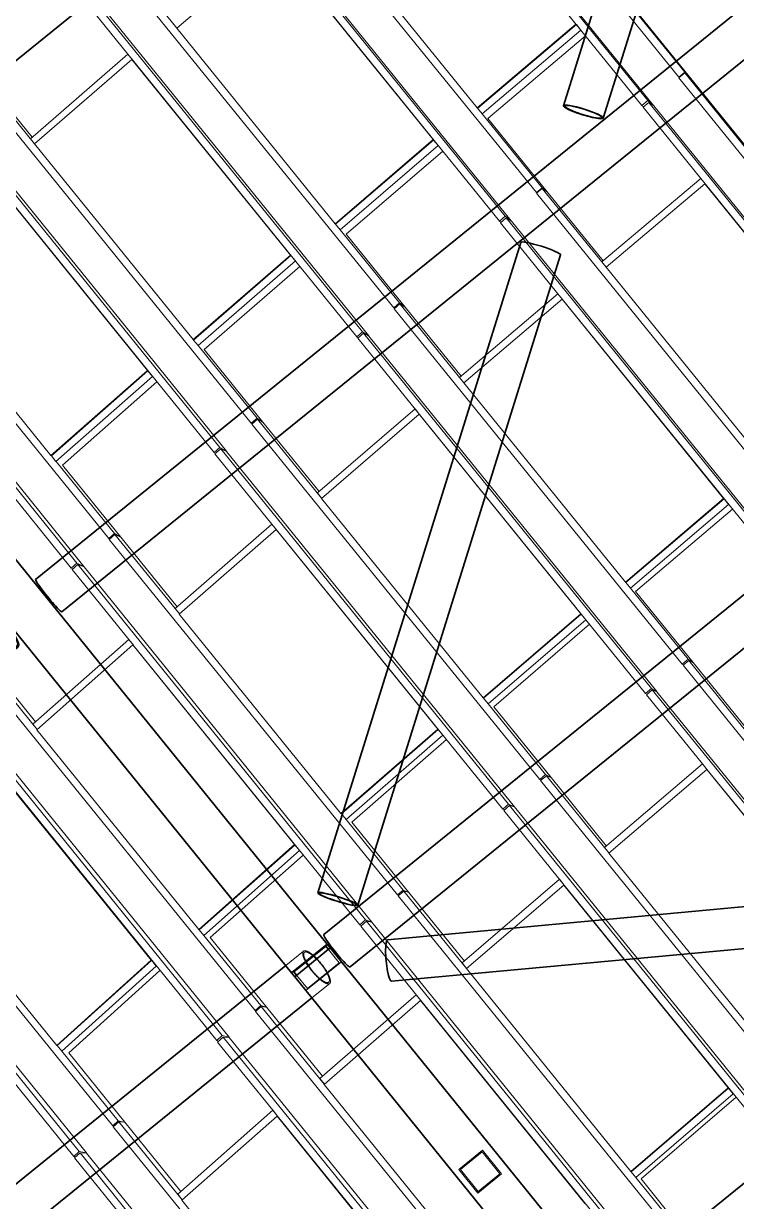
# Model space of a CAD drawing. Header units: millimetres. Extents: x 834681283 to 835686922, y 817551134 to 819407044.
# Drawn here: x 835255386 to 835260059, y 818140307 to 818148033 of the extents above; entities that cross this region are included whole.
import ezdxf

# ---------------------------------------------------------------- set-up
doc = ezdxf.new("R2010")
doc.units = ezdxf.units.MM
doc.header["$LTSCALE"] = 1200
doc.header["$MEASUREMENT"] = 0
for name, pattern in [('P01-MAGP-P-RF$0$P01_MS_01_N1-FloorPlan-PART2OFUPPERROOFSETTINGOUT$0$BH DASHED2', [3, 2, -1]), ('P01-MAGP-P-RF$0$P01_MS_01_N1-FloorPlan-PART2OFUPPERROOFSETTINGOUT$0$BH DASHED3', [2, 1, -1]), ('P01-MAGP-P-RF$0$PHANTOM', [2.5, 1.25, -0.25, 0.25, -0.25, 0.25, -0.25])]:
    doc.linetypes.add(name, pattern=pattern)
for name, color, linetype, lineweight in [('P01-MAGP-P-RF$0$MMH053__', 253, 'P01-MAGP-P-RF$0$PHANTOM', 40), ('P01-MAGP-P-RF$0$P01_MS_01_N1-FloorPlan-PART2OFUPPERROOFSETTINGOUT$0$S-BEAM', 253, 'Continuous', 35), ('P01-MAGP-P-RF$0$P01_MS_01_N1-FloorPlan-PART2OFUPPERROOFSETTINGOUT$0$S-BEAM-HIDN', 253, 'P01-MAGP-P-RF$0$P01_MS_01_N1-FloorPlan-PART2OFUPPERROOFSETTINGOUT$0$BH DASHED2', 18), ('P01-MAGP-P-RF$0$P01_MS_01_N1-FloorPlan-PART2OFUPPERROOFSETTINGOUT$0$S-COLS-HIDN', 253, 'P01-MAGP-P-RF$0$P01_MS_01_N1-FloorPlan-PART2OFUPPERROOFSETTINGOUT$0$BH DASHED3', 18), ('P01-MAGP-P-RF$0$ROOF MESH HALF TONE$0$A-GLAZ', 253, 'Continuous', 9), ('P01-MAGP-P-RF$0$ROOF MESH HALF TONE$0$A-MASS', 253, 'Continuous', 9)]:
    doc.layers.add(name, color=color, linetype=linetype, lineweight=lineweight)

# ---------------------------------------------------------------- blocks, each defined once
blk = doc.blocks.new('P01-MAGP-P-RF$0$P01_MS_01_N1-FloorPlan-PART2OFUPPERROOFSETTINGOUT$0$Circular Hollow Sections - CHS273x16_PSB98-8467457-PART 2 OF  UPPER ROOF SETTING OUT')
at = {"layer": 'P01-MAGP-P-RF$0$P01_MS_01_N1-FloorPlan-PART2OFUPPERROOFSETTINGOUT$0$S-BEAM'}
for p, q in [((40863.4, 53855.6), (33785.6, 48899.7)), ((33942.2, 48676.1), (41020, 53632))]:
    blk.add_line(p, q, dxfattribs=at)
for centre, major_axis, start_param, end_param in [((40941.7, 53743.8), (-78.3, 111.8), 0, 3.141593), ((40941.7, 53743.8), (-78.3, 111.8), 3.141593, 6.283185), ((40941.7, 53743.8), (-72.6, 103.6), 0, 3.141593), ((40941.7, 53743.8), (-72.6, 103.6), 3.141593, 6.283185), ((33863.9, 48787.9), (-78.3, 111.8), 0, 3.141593)]:
    blk.add_ellipse(centre, major_axis=major_axis, ratio=0.087991, start_param=start_param, end_param=end_param, dxfattribs=at)
blk = doc.blocks.new('P01-MAGP-P-RF$0$P01_MS_01_N1-FloorPlan-PART2OFUPPERROOFSETTINGOUT$0$Circular Hollow Sections - CHS273x10_PSB97-8447235-PART 2 OF  UPPER ROOF SETTING OUT')
at = {"layer": 'P01-MAGP-P-RF$0$P01_MS_01_N1-FloorPlan-PART2OFUPPERROOFSETTINGOUT$0$S-BEAM'}
for p, q in [((31760.4, 51143.9), (24712.4, 46208.8)), ((24869, 45985.2), (31916.9, 50920.3))]:
    blk.add_line(p, q, dxfattribs=at)
for centre, major_axis, start_param, end_param in [((31838.7, 51032.1), (-78.3, 111.8), 3.141593, 6.283185), ((31838.7, 51032.1), (-78.3, 111.8), 0, 3.141593), ((31838.7, 51032.1), (-72.6, 103.6), 0, 3.141593), ((31838.7, 51032.1), (-72.6, 103.6), 3.141593, 6.283185), ((24790.7, 46097), (-78.3, 111.8), 0, 3.141593)]:
    blk.add_ellipse(centre, major_axis=major_axis, ratio=0.273097, start_param=start_param, end_param=end_param, dxfattribs=at)
blk = doc.blocks.new('P01-MAGP-P-RF$0$P01_MS_01_N1-FloorPlan-PART2OFUPPERROOFSETTINGOUT$0$Circular Hollow Sections - CHS273x10_PSB97-8467478-PART 2 OF  UPPER ROOF SETTING OUT')
at = {"layer": 'P01-MAGP-P-RF$0$P01_MS_01_N1-FloorPlan-PART2OFUPPERROOFSETTINGOUT$0$S-BEAM'}
for p, q in [((42594.9, 51405.7), (35506.2, 46442.1)), ((35662.8, 46218.5), (42751.5, 51182.1))]:
    blk.add_line(p, q, dxfattribs=at)
for centre, major_axis, start_param, end_param in [((42673.2, 51293.9), (-78.3, 111.8), 0, 3.141593), ((42673.2, 51293.9), (-78.3, 111.8), 3.141593, 6.283185), ((42673.2, 51293.9), (-72.6, 103.6), 0, 3.141593), ((42673.2, 51293.9), (-72.6, 103.6), 3.141593, 6.283185), ((35584.5, 46330.3), (-78.3, 111.8), 0, 3.141593)]:
    blk.add_ellipse(centre, major_axis=major_axis, ratio=0.086068, start_param=start_param, end_param=end_param, dxfattribs=at)
blk = doc.blocks.new('P01-MAGP-P-RF$0$P01_MS_01_N1-FloorPlan-PART2OFUPPERROOFSETTINGOUT$0$Circular Hollow Sections - CHS273x8_PSB100-8474808-PART 2 OF  UPPER ROOF SETTING OUT')
at = {"layer": 'P01-MAGP-P-RF$0$P01_MS_01_N1-FloorPlan-PART2OFUPPERROOFSETTINGOUT$0$S-BEAM'}
for p, q in [((38646.9, 48938.4), (34200.1, 48836.7)), ((34206.3, 48563.8), (38653.1, 48665.5))]:
    blk.add_line(p, q, dxfattribs=at)
for centre, major_axis, start_param, end_param in [((38650, 48802), (-3.1, 136.5), 0, 3.141593), ((38650, 48802), (-2.9, 128.5), 0, 3.141593), ((38650, 48802), (-3.1, 136.5), 3.141593, 6.283185), ((38650, 48802), (-2.9, 128.5), 3.141593, 6.283185), ((34203.2, 48700.3), (-3.1, 136.5), 0, 3.141593)]:
    blk.add_ellipse(centre, major_axis=major_axis, ratio=0.165262, start_param=start_param, end_param=end_param, dxfattribs=at)
blk = doc.blocks.new('P01-MAGP-P-RF$0$P01_MS_01_N1-FloorPlan-PART2OFUPPERROOFSETTINGOUT$0$Circular Hollow Sections - CHS273x10_PSB97-8466869-PART 2 OF  UPPER ROOF SETTING OUT')
at = {"layer": 'P01-MAGP-P-RF$0$P01_MS_01_N1-FloorPlan-PART2OFUPPERROOFSETTINGOUT$0$S-BEAM'}
for p, q in [((33522, 48715.1), (26453.1, 43765.4)), ((26609.7, 43541.8), (33678.6, 48491.4))]:
    blk.add_line(p, q, dxfattribs=at)
for centre, major_axis, start_param, end_param in [((33723.1, 48689.3), (-72.6, 103.6), 5.054205, 5.303691), ((33723.1, 48689.3), (-78.3, 111.8), 5.02963, 5.258714), ((33723.1, 48689.3), (-78.3, 111.8), 1.024472, 1.253556), ((33723.1, 48689.3), (-72.6, 103.6), 0.979495, 1.22898), ((26531.4, 43653.6), (-78.3, 111.8), 0, 3.141593)]:
    blk.add_ellipse(centre, major_axis=major_axis, ratio=0.284904, start_param=start_param, end_param=end_param, dxfattribs=at)
at = {"layer": 'P01-MAGP-P-RF$0$P01_MS_01_N1-FloorPlan-PART2OFUPPERROOFSETTINGOUT$0$S-BEAM-HIDN'}
for p, q in [((33644.8, 48801.1), (33522, 48715.1)), ((33678.6, 48491.5), (33801.4, 48577.4))]:
    blk.add_line(p, q, dxfattribs=at)
for major_axis, start_param, end_param in [((-78.3, 111.8), 0, 1.024107), ((-72.6, 103.6), 0, 0.979101), ((-78.3, 111.8), 5.259078, 6.283185), ((-72.6, 103.6), 5.304084, 6.283185), ((-78.3, 111.8), 1.25392, 3.141593), ((-72.6, 103.6), 1.229374, 3.141593), ((-72.6, 103.6), 3.141593, 5.053811), ((-78.3, 111.8), 3.141593, 5.029265)]:
    blk.add_ellipse((33723.1, 48689.3), major_axis=major_axis, ratio=0.284904, start_param=start_param, end_param=end_param, dxfattribs=at)
blk = doc.blocks.new('P01-MAGP-P-RF$0$ROOF MESH HALF TONE')
at = {"layer": 'P01-MAGP-P-RF$0$ROOF MESH HALF TONE$0$A-GLAZ', "lineweight": 5}
for p, q in [((34773.5, 56813.6), (36500.2, 54348.4)), ((34569.3, 56662), (36285.8, 54209.8)), ((36320, 54175.3), (34603.6, 56627.5)), ((33789.8, 56121.1), (35514.8, 53658.4)), ((34908.2, 56089.5), (35850.9, 54742.7)), ((34911.1, 56086.6), (36245.5, 54180.3)), ((33582.6, 55972), (35300.7, 53517.7)), ((35337, 53485.8), (33619, 55940.2)), ((35166.9, 54240.9), (34221.9, 55589.9)), ((32806.2, 55429.5), (34529.6, 52968.9)), ((32846.2, 55459.2), (33238.9, 54898.5)), ((33238.2, 54897.9), (33919.4, 55402.3)), ((33919.4, 55402.3), (34864.5, 54052.2)), ((33922.5, 55399.6), (35260.6, 53488)), ((32556.4, 55251.8), (32907.2, 54750.7)), ((32596.2, 55281.7), (34315, 52826.3)), ((34353.5, 52796.7), (32634.6, 55252.2)), ((33214.6, 54934.1), (33239.3, 54898.8)), ((34184.7, 53546.5), (33238.2, 54897.9)), ((36178.1, 54895.4), (36540.8, 54377.6)), ((36210, 54858.1), (36568.4, 54346.4)), ((31822.4, 54738.8), (33545, 52279.3)), ((31862.2, 54768.7), (32255.7, 54206.9)), ((31900.5, 54739.4), (32242.5, 54251)), ((32231.2, 54242.4), (32907.5, 54750.9)), ((32254.7, 54206.1), (32931, 54714.6)), ((32934.5, 54712.2), (32907.5, 54750.9)), ((32934.3, 54712), (32931, 54714.6)), ((32931, 54714.6), (33877.6, 53362.3)), ((32934.4, 54711.9), (32934.3, 54712)), ((32934.4, 54711.8), (34275.3, 52796.4)), ((35850.9, 54742.7), (35166.9, 54240.9)), ((35169.2, 54237.5), (35853.3, 54739.4)), ((35169.8, 54238), (35853.9, 54739.8)), ((35853.9, 54739.8), (35850.9, 54742.7)), ((35853.3, 54739.4), (35856.1, 54736.6)), ((35880.2, 54700.8), (35853.3, 54739.4)), ((35196.1, 54199), (35880.2, 54700.8)), ((35908.2, 54662.2), (35230.8, 54165.2)), ((35883, 54698.1), (35880.2, 54700.8)), ((31609.6, 54590.8), (33328.5, 52135.3)), ((33369.3, 52107.9), (31650.4, 54563.5)), ((36539.7, 54373.8), (36499.3, 54344.6)), ((36499.3, 54344.6), (38222.6, 51884)), ((36500.2, 54348.4), (36540.8, 54377.6)), ((36547, 54366.9), (36539.7, 54373.8)), ((36539.7, 54373.8), (36921, 53829.4)), ((36540.8, 54377.6), (36572.3, 54340.9)), ((36568.4, 54346.4), (36901.7, 53870.5)), ((32231.2, 54242.4), (32255.9, 54207.1)), ((35169.8, 54238), (35166.9, 54240.9)), ((33202.3, 52853.1), (32254.7, 54206.1)), ((35169.2, 54237.5), (35196.1, 54199)), ((35196.8, 54199.4), (35555.1, 53687.9)), ((35230.9, 54165.2), (35586.3, 53657.7)), ((36245.5, 54180.3), (36285.8, 54209.8)), ((36255.2, 54170.6), (36245.5, 54180.3)), ((36291.8, 54197.3), (36251.5, 54167.9)), ((36251.5, 54167.9), (36596.5, 53675.1)), ((36285.8, 54209.8), (36320, 54175.3)), ((36322.5, 54171.6), (36291.8, 54197.3)), ((36291.8, 54197.3), (38010.9, 51741.6)), ((38041.7, 51715.9), (36322.5, 54171.6)), ((30838.4, 54048.6), (32561, 51589.2)), ((31942.3, 54026.4), (32889.9, 52672.7)), ((31945.8, 54024.1), (33289.1, 52105.1)), ((34864.5, 54052.2), (34184.7, 53546.5)), ((34187.4, 53543.5), (34867.2, 54049.2)), ((34187.8, 53543.8), (34867.6, 54049.5)), ((34214.5, 53504.9), (34894.2, 54010.6)), ((34867.6, 54049.5), (34864.5, 54052.2)), ((34894.2, 54010.6), (34867.2, 54049.2)), ((34921.6, 53972.3), (34251.1, 53473.5)), ((30622.6, 53898.9), (32340.8, 51444)), ((32384.2, 51419.3), (30666, 53874.2)), ((35514.8, 53658.4), (35555.1, 53687.9)), ((35517.8, 53655.4), (35514.8, 53658.4)), ((35555.8, 53683.2), (35515.5, 53653.8)), ((35515.5, 53653.8), (37237.8, 51194.6)), ((35555.1, 53687.9), (35589, 53654)), ((35570.4, 53671.1), (35555.8, 53683.2)), ((35555.8, 53683.2), (35937.4, 53138.3)), ((35586.4, 53657.7), (35920.2, 53181.1)), ((35912.1, 53175.1), (36596.8, 53675.3)), ((35936.7, 53137.7), (36621.4, 53637.9)), ((36624.3, 53635.9), (36596.8, 53675.3)), ((36624.1, 53635.7), (36621.4, 53637.9)), ((36621.4, 53637.9), (37585.6, 52260.7)), ((36624.2, 53635.6), (36624.1, 53635.7)), ((36624.2, 53635.5), (37970.7, 51712.2)), ((34187.8, 53543.8), (34184.7, 53546.5)), ((32220, 52159.8), (31271.4, 53514.2)), ((34187.4, 53543.5), (34214.5, 53504.9)), ((34214.9, 53505.2), (34569.7, 52998.6)), ((34251.1, 53473.5), (34604.1, 52969.4)), ((35260.6, 53488), (35300.7, 53517.7)), ((35269.3, 53480.4), (35260.6, 53488)), ((35306, 53507.5), (35265.9, 53477.9)), ((35265.9, 53477.9), (35609.7, 52986.9)), ((35300.7, 53517.7), (35337, 53485.8)), ((35338.5, 53483.5), (35306, 53507.5)), ((35306, 53507.5), (37025.9, 51050.9)), ((37058.4, 51026.9), (35338.5, 53483.5)), ((30956.5, 53335.6), (32301.7, 51413.6)), ((33877.6, 53362.3), (33202.3, 52853.1)), ((33205.4, 52850.4), (33880.6, 53359.6)), ((33205.6, 52850.6), (33880.9, 53359.8)), ((33232.4, 52811.8), (33907.7, 53321)), ((33880.9, 53359.8), (33877.6, 53362.3)), ((33907.7, 53321), (33880.6, 53359.6)), ((33934.7, 53283), (33271, 52782.5)), ((35912.1, 53175.1), (35937.7, 53138.5)), ((36901.8, 51759.8), (35936.7, 53137.7)), ((34529.6, 52968.9), (34569.7, 52998.6)), ((34533.9, 52965.2), (34529.6, 52968.9)), ((34571.9, 52993.2), (34531.8, 52963.6)), ((34531.8, 52963.6), (36253.3, 50505.3)), ((34569.7, 52998.6), (34605.8, 52967.1)), ((34593.9, 52976.9), (34571.9, 52993.2)), ((34571.9, 52993.2), (34954.1, 52447.4)), ((34604.3, 52969.3), (34938.8, 52491.7)), ((34928.5, 52484.2), (35609.8, 52987)), ((34953.2, 52446.7), (35634.5, 52949.6)), ((35637.4, 52947.6), (35609.8, 52987)), ((35637.2, 52947.5), (35634.5, 52949.6)), ((35634.5, 52949.6), (36599.5, 51571.2)), ((35637.3, 52947.5), (35637.2, 52947.5)), ((35637.3, 52947.4), (36985.8, 51021.3)), ((33205.6, 52850.6), (33202.3, 52853.1)), ((33205.4, 52850.4), (33232.4, 52811.8)), ((33232.7, 52811.9), (33584.8, 52309.2)), ((33271, 52782.5), (33621.9, 52281.5)), ((34275.3, 52796.4), (34315, 52826.3)), ((34283.5, 52790), (34275.3, 52796.4)), ((34319.9, 52817.2), (34280.1, 52787.5)), ((34280.1, 52787.5), (34650, 52259.1)), ((34315, 52826.3), (34353.5, 52796.7)), ((34354.5, 52795), (34319.9, 52817.2)), ((34319.9, 52817.2), (36040, 50360.4)), ((36074.6, 50338.2), (34354.5, 52795)), ((32889.9, 52672.7), (32220, 52159.8)), ((32223.2, 52157.3), (32893.1, 52670.2)), ((32223.5, 52157.5), (32893.4, 52670.4)), ((32250.3, 52118.6), (32920.2, 52631.5)), ((32893.4, 52670.4), (32889.9, 52672.7)), ((32920.2, 52631.5), (32893.1, 52670.2)), ((32947, 52593.7), (32291.2, 52091.6)), ((34928.5, 52484.2), (34954.2, 52447.5)), ((35918.7, 51068), (34953.2, 52446.7)), ((33545, 52279.3), (33584.8, 52309.2)), ((33584.8, 52309.2), (33619.8, 52282.3)), ((33550, 52275.4), (33545, 52279.3)), ((33587.6, 52303.5), (33547.8, 52273.8)), ((33547.8, 52273.8), (35269.1, 49815.7)), ((33615.7, 52285.5), (33587.6, 52303.5)), ((33587.6, 52303.5), (33970.8, 51756.2)), ((33622.1, 52281.4), (33618.9, 52283.4)), ((33622.1, 52281.4), (33957.6, 51802.3)), ((33945.2, 51793), (34622.5, 52298.6)), ((33969.8, 51755.4), (34647.1, 52261)), ((34650.1, 52259.2), (34622.5, 52298.6)), ((34650, 52259.1), (34647.1, 52261)), ((34647.1, 52261), (35612.6, 50882)), ((34650, 52259.1), (36000.2, 50330.7)), ((32223.5, 52157.5), (32220, 52159.8)), ((32223.2, 52157.3), (32250.3, 52118.6)), ((32223.5, 52157.5), (32245.7, 52125.8)), ((32250.6, 52118.8), (32600.4, 51619.4)), ((32291.3, 52091.6), (32639.7, 51594.1)), ((33289.1, 52105.1), (33328.5, 52135.3)), ((33297.7, 52099.3), (33289.1, 52105.1)), ((33333.2, 52126.1), (33293.7, 52096.2)), ((33293.7, 52096.2), (33634.2, 51609.8)), ((33328.5, 52135.3), (33369.3, 52107.9)), ((33370.3, 52106.1), (33333.2, 52126.1)), ((33333.2, 52126.1), (35053, 49669.6)), ((35090.1, 49649.5), (33370.3, 52106.1)), ((33945.2, 51793), (33970.9, 51756.3)), ((34935.6, 50376.2), (33969.8, 51755.4)), ((32561, 51589.2), (32600.4, 51619.4)), ((32602.9, 51613.9), (32563.4, 51584)), ((32600.4, 51619.4), (32636.5, 51595.2)), ((32632.2, 51598.1), (32602.9, 51613.9)), ((32602.9, 51613.9), (32987.6, 51064.6)), ((32565.9, 51585.9), (32561, 51589.2)), ((32563.4, 51584), (34285.1, 49125.6)), ((32640, 51593.9), (32635.7, 51596.3)), ((32640, 51593.9), (32977, 51112.8)), ((32962, 51101.5), (33634.3, 51609.9)), ((32986.3, 51063.6), (33658.6, 51572.1)), ((33661.9, 51570.5), (33634.3, 51609.9)), ((33661.8, 51570.4), (33658.6, 51572.1)), ((33658.6, 51572.1), (34624.4, 50192.6)), ((33661.9, 51570.3), (33661.8, 51570.4)), ((33661.9, 51570.3), (35013.5, 49639.6)), ((36599.5, 51571.2), (35918.7, 51068)), ((35921.4, 51065.9), (36602.2, 51569.1)), ((35921.5, 51065.9), (36602.3, 51569.2)), ((36602.3, 51569.2), (36599.5, 51571.2)), ((36629.7, 51529.7), (36602.2, 51569.1)), ((35948.9, 51026.5), (36629.7, 51529.7)), ((36652, 51498.2), (35981.5, 51002.6)), ((32301.7, 51413.6), (32340.8, 51444)), ((32311.6, 51408), (32301.7, 51413.6)), ((32345.4, 51434), (32306.3, 51403.9)), ((32306.3, 51403.9), (32644.5, 50920.8)), ((32340.8, 51444), (32384.2, 51419.3)), ((32385.7, 51416.6), (32345.4, 51434)), ((32345.4, 51434), (34064.6, 48977.9)), ((34104.9, 48960.5), (32385.7, 51416.6)), ((32962, 51101.5), (32987.7, 51064.7)), ((33952.7, 49683.8), (32986.3, 51063.6)), ((35921.5, 51065.9), (35918.7, 51068)), ((35921.4, 51065.9), (35948.9, 51026.5)), ((35949.1, 51026.6), (36293.4, 50534.9)), ((35981.6, 51002.6), (36325.5, 50511.5)), ((31618.1, 50924.1), (32004.5, 50372.5)), ((31979, 50409.4), (32644.7, 50920.9)), ((32672.3, 50881.5), (32644.7, 50920.9)), ((31579, 50894), (33301.3, 48435.2)), ((31658.3, 50907), (31997.1, 50423.3)), ((32003, 50371.3), (32668.6, 50882.8)), ((32672.1, 50881.3), (32668.6, 50882.8)), ((32668.6, 50882.8), (33634.8, 49502.5)), ((32672.1, 50881.3), (34025.5, 48947.8)), ((35612.6, 50882), (34935.6, 50376.2)), ((34938.5, 50374.3), (35615.5, 50880.1)), ((34938.5, 50374.3), (35615.4, 50880)), ((35615.5, 50880.1), (35612.6, 50882)), ((35643, 50840.6), (35615.4, 50880)), ((34966, 50334.9), (35643, 50840.6)), ((35665.2, 50809.2), (35000.7, 50312.8)), ((31356.8, 50741.2), (33075.6, 48285.3)), ((33119.2, 48271.1), (31400.4, 50726.9)), ((36253.3, 50505.3), (36293.4, 50534.9)), ((36293.4, 50534.9), (36323.9, 50512.4)), ((36260.6, 50499.9), (36253.3, 50505.3)), ((36298.2, 50527.4), (36258, 50498)), ((36258, 50498), (37978.5, 48040.7)), ((36325.6, 50511.4), (36298.2, 50527.4)), ((36298.2, 50527.4), (36670.8, 49995.2)), ((36325.6, 50511.4), (36654.9, 50041.1)), ((31979, 50409.4), (32004.8, 50372.6)), ((32970.1, 48990.5), (32003, 50371.3)), ((34938.5, 50374.3), (34935.6, 50376.2)), ((34938.5, 50374.3), (34966, 50334.9)), ((34966.1, 50334.9), (35308.9, 49845.4)), ((35000.7, 50312.8), (35343.1, 49823.9)), ((36000.2, 50330.7), (36040, 50360.4)), ((36009, 50325), (36000.2, 50330.7)), ((36045.3, 50351.7), (36005.3, 50322.3)), ((36005.3, 50322.3), (36340.7, 49843.2)), ((36040, 50360.4), (36074.6, 50338.2)), ((36075, 50337.4), (36045.3, 50351.7)), ((36045.3, 50351.7), (37765.9, 47894.4)), ((37795.6, 47880.1), (36075, 50337.4)), ((30595, 50204), (32317.7, 47745)), ((31677.7, 50193.1), (32644.6, 48811.6)), ((31681.4, 50191.9), (33036.9, 48255.1)), ((34624.4, 50192.6), (33952.7, 49683.8)), ((33955.7, 49682), (34627.4, 50190.8)), ((33955.8, 49682.1), (34627.6, 50190.9)), ((33983.3, 49642.6), (34655, 50151.3)), ((34627.6, 50190.9), (34624.4, 50192.6)), ((34655, 50151.3), (34627.4, 50190.8)), ((34677.2, 50120), (34020.5, 49622.7)), ((30368, 50048.3), (32086.5, 47592.5)), ((32133.3, 47581.2), (30414.7, 50037.1)), ((35269.1, 49815.7), (35308.9, 49845.4)), ((35313.5, 49838.1), (35273.5, 49808.6)), ((35308.9, 49845.4), (35341.1, 49824.8)), ((35343.2, 49823.8), (35313.5, 49838.1)), ((35313.5, 49838.1), (35687.3, 49304.4)), ((35660.7, 49342.4), (36340.8, 49843.2)), ((36368.8, 49803.2), (36340.8, 49843.2)), ((35276.6, 49810.9), (35269.1, 49815.7)), ((35273.5, 49808.6), (36994.4, 47351)), ((35343.2, 49823.8), (35673.6, 49351.9)), ((35686.2, 49303.5), (36366.3, 49804.4)), ((36368.8, 49803.2), (36366.3, 49804.4)), ((36366.3, 49804.4), (37348.3, 48401.8)), ((36368.8, 49803.2), (37725.9, 47864.9)), ((33955.8, 49682.1), (33952.7, 49683.8)), ((31988.1, 48296.9), (31019.9, 49678.8)), ((33955.7, 49682), (33983.3, 49642.6)), ((33983.4, 49642.7), (34324.6, 49155.5)), ((34020.5, 49622.7), (34361, 49136.5)), ((35013.5, 49639.6), (35053, 49669.6)), ((35023.2, 49634.4), (35013.5, 49639.6)), ((35058.2, 49660.4), (35018.5, 49630.8)), ((35018.5, 49630.8), (35380.5, 49113.7)), ((35053, 49669.6), (35090.1, 49649.5)), ((35090.7, 49648.3), (35058.2, 49660.4)), ((35058.2, 49660.4), (36778.4, 47203.4)), ((36811, 47191.2), (35090.7, 49648.3)), ((30690.9, 49502), (32048.3, 47562.1)), ((33634.8, 49502.5), (32970.1, 48990.5)), ((32973.3, 48988.9), (33638.1, 49500.8)), ((32973.6, 48989), (33638.3, 49501)), ((33001, 48949.4), (33665.7, 49461.4)), ((33638.3, 49501), (33634.8, 49502.5)), ((33665.7, 49461.4), (33638.1, 49500.8)), ((33687.8, 49430.2), (33041.4, 48932.3)), ((35660.7, 49342.4), (35687.3, 49304.4)), ((36668.3, 47901), (35686.2, 49303.5)), ((34285.1, 49125.6), (34324.6, 49155.5)), ((34328.7, 49148.5), (34289, 49118.9)), ((34324.6, 49155.5), (34355.5, 49138.9)), ((34356.1, 49138.3), (34328.7, 49148.5)), ((34328.7, 49148.5), (34703.7, 48613)), ((34677.2, 48651.1), (35352.5, 49153.9)), ((35380.6, 49113.8), (35352.5, 49153.9)), ((34292.6, 49121.6), (34285.1, 49125.6)), ((34289, 49118.9), (36010.2, 46661)), ((34361.2, 49136.4), (34357.6, 49137.8)), ((34361.2, 49136.4), (34692.9, 48662.8)), ((34702.4, 48611.9), (35377.7, 49114.8)), ((35380.5, 49113.7), (35377.7, 49114.8)), ((35377.7, 49114.8), (36359.8, 47712)), ((35380.5, 49113.7), (36738.7, 47173.8)), ((32973.6, 48989), (32970.1, 48990.5)), ((32973.3, 48988.9), (33001, 48949.4)), ((33001.2, 48949.6), (33340.4, 48465.3)), ((33041.4, 48932.3), (33379.6, 48449.5)), ((34025.5, 48947.8), (34064.6, 48977.9)), ((34036.5, 48943), (34025.5, 48947.8)), ((34069.7, 48968.2), (34030.4, 48938.5)), ((34030.4, 48938.5), (34390.7, 48423.8)), ((34064.6, 48977.9), (34104.9, 48960.5)), ((34105.8, 48958.8), (34069.7, 48968.2)), ((34069.7, 48968.2), (35789.7, 46511.2)), ((35825.8, 46501.9), (34105.8, 48958.8)), ((32644.6, 48811.6), (31988.1, 48296.9)), ((31991.8, 48295.7), (32648.3, 48810.4)), ((32019.2, 48256), (32675.7, 48770.7)), ((32648.3, 48810.4), (32644.6, 48811.6)), ((32675.7, 48770.7), (32648, 48810.1)), ((32697.7, 48739.7), (32063, 48242)), ((34677.2, 48651.1), (34703.8, 48613)), ((35684.8, 47209.1), (34702.4, 48611.9)), ((33301.3, 48435.2), (33340.4, 48465.3)), ((33343.9, 48458.6), (33304.6, 48428.9)), ((33340.4, 48465.3), (33374.8, 48450.6)), ((33374.1, 48450.9), (33343.9, 48458.6)), ((33343.9, 48458.6), (33720.4, 47921.1)), ((33379.9, 48449.4), (33374.8, 48450.7)), ((33379.9, 48449.4), (33713.1, 47973.7)), ((33693.9, 47959.2), (34362.8, 48464)), ((34390.8, 48423.9), (34362.8, 48464)), ((33308.7, 48432.1), (33301.3, 48435.2)), ((33304.6, 48428.9), (35026.1, 45971)), ((33718.8, 47919.8), (34387.6, 48424.6)), ((34390.7, 48423.8), (34387.6, 48424.6)), ((34387.6, 48424.6), (35369.9, 47021.5)), ((34390.7, 48423.8), (35750.4, 46481.5)), ((31991.8, 48295.7), (31988.1, 48296.9)), ((31991.5, 48295.5), (31991.8, 48295.6)), ((31991.5, 48295.5), (32019.2, 48256)), ((32019.4, 48256.2), (32356.4, 47775.2)), ((32063, 48242), (32398.7, 47762.8)), ((33036.9, 48255.1), (33075.6, 48285.3)), ((33048.9, 48251.2), (33036.9, 48255.1)), ((33080.5, 48275.4), (33041.6, 48245.6)), ((33041.6, 48245.6), (33372.1, 47773.5)), ((33075.6, 48285.3), (33119.2, 48271.1)), ((33120.1, 48269.1), (33080.5, 48275.4)), ((33080.5, 48275.4), (34800.4, 45818.4)), ((34840, 45812.1), (33120.1, 48269.1)), ((33693.9, 47959.2), (33720.5, 47921.2)), ((34701.5, 46516.6), (33718.8, 47919.8)), ((32317.7, 47745), (32356.4, 47775.2)), ((32359.6, 47768.9), (32320.7, 47739.1)), ((32356.4, 47775.2), (32391.1, 47764)), ((32391.2, 47764), (32359.6, 47768.9)), ((32359.6, 47768.9), (32737.5, 47229.3)), ((32399.1, 47762.7), (32391.5, 47763.9)), ((32399.1, 47762.7), (32733.7, 47284.9)), ((32711, 47267.5), (33372.2, 47773.6)), ((33400.3, 47733.5), (33372.2, 47773.6)), ((33374.8, 47769.7), (33400.1, 47733.4)), ((32325.2, 47742.6), (32317.7, 47745)), ((32320.7, 47739.1), (34042.2, 45281.2)), ((32735.5, 47227.8), (33396.8, 47734)), ((33400.1, 47733.4), (33396.8, 47734)), ((33396.8, 47734), (34379.3, 46330.3)), ((33400.1, 47733.4), (34761.5, 45788.6)), ((36359.8, 47712), (35684.8, 47209.1)), ((35687.5, 47208), (36362.5, 47710.9)), ((35687.6, 47208.1), (36362.6, 47711)), ((36362.6, 47711), (36359.8, 47712)), ((36390.6, 47670.9), (36362.5, 47710.9)), ((35715.5, 47167.9), (36390.6, 47670.9)), ((36407.4, 47647.1), (35748.2, 47155.9)), ((32048.3, 47562.1), (32086.5, 47592.5)), ((32060.9, 47559.1), (32048.3, 47562.1)), ((32091.2, 47582.6), (32052.8, 47552.8)), ((32052.8, 47552.8), (32381.6, 47083)), ((32086.5, 47592.5), (32133.3, 47581.2)), ((32134.2, 47579.1), (32091.2, 47582.6)), ((32091.2, 47582.6), (33811.2, 45125.6)), ((32133.3, 47581.2), (32130.9, 47579.4)), ((33854.2, 45122.1), (32134.2, 47579.1)), ((32711, 47267.5), (32737.6, 47229.4)), ((33718.7, 45824.1), (32735.5, 47227.8)), ((35687.6, 47208.1), (35684.8, 47209.1)), ((35687.5, 47208), (35715.5, 47167.9)), ((35715.6, 47168), (36049.9, 46690.6)), ((35748.2, 47155.9), (36082.2, 46679))]:
    blk.add_line(p, q, dxfattribs=at)
at = {"layer": 'P01-MAGP-P-RF$0$ROOF MESH HALF TONE$0$A-MASS', "lineweight": 5}
for points, knots in [([(26562.4, 74606.9), (26761.6, 74322.5), (27146.8, 73772.4), (27692.3, 72993.3), (28212.8, 72249.9), (28631.9, 71651.3), (28962.1, 71179.8), (29208.1, 70828.5), (29453.3, 70478.3), (29657.8, 70186.2), (29821.5, 69952.4), (29985.3, 69718.5), (30190.2, 69425.9), (30436.3, 69074.4), (30682.7, 68722.5), (30929.4, 68370.1), (31135.3, 68076.1), (31300.2, 67840.6), (31423.9, 67663.9), (31547.8, 67487), (31671.8, 67310), (31795.8, 67132.8), (31961.4, 66896.4), (32251.5, 66482.1), (32583.9, 66007.3), (32917.4, 65531), (33168.1, 65173), (33419.4, 64814.1), (33671.2, 64454.5), (33923.7, 64093.9), (34261.1, 63612), (34684.6, 63007.2), (35195.7, 62277.2), (35709.9, 61542.9), (36227.4, 60803.8), (36922.1, 59811.8), (37624.1, 58809.1), (38334.4, 57794.7), (39050.5, 56772), (39956.9, 55477.6), (40879.8, 54159.6), (41628.8, 53089.9), (42196.1, 52279.7), (42769, 51461.4), (43346.6, 50636.6), (43927.9, 49806.4), (44511.9, 48972.4), (45097.7, 48135.7), (45684.5, 47297.8), (46271.1, 46459.9), (46856.8, 45623.5), (47441.5, 44788.5), (48219.3, 43677.6), (49188.3, 42293.7), (50151.9, 40917.6), (50919, 39822), (51683.6, 38730.1), (52634.7, 37371.8), (53768.6, 35752.4), (54707.5, 34411.5), (55455.1, 33343.8), (56014, 32545.6), (56571.2, 31749.9), (57126.6, 30956.6), (57680.4, 30165.8), (58140.4, 29508.9), (58507.6, 28984.5), (58736.7, 28657.3), (58919.8, 28395.8), (59057, 28199.8), (59194.1, 28004), (59331.1, 27808.3), (59468, 27612.8), (59650.5, 27352.3), (59878.2, 27027), (60151.1, 26637.3), (60514.4, 26118.4), (60967.6, 25471.3), (61509.7, 24697), (62050.3, 23925), (62589.3, 23155.2), (63126.7, 22387.7), (63662.6, 21622.4), (64196.9, 20859.3), (64729.7, 20098.3), (65261.1, 19339.5), (65702.6, 18708.9), (66055.1, 18205.5), (66319.1, 17828.4), (66582.8, 17451.9), (66846.1, 17075.9), (67109.2, 16700.1), (67459.9, 16199.2), (67898.8, 15572.4), (68427.7, 14817.1), (68960.2, 14056.5), (69498, 13288.5), (70223.9, 12251.9), (71151.7, 10926.9), (71923.6, 9824.4), (72319, 9259.7)], [0, 0, 0, 0, 0.011905, 0.02381, 0.035714, 0.047619, 0.053571, 0.059524, 0.065476, 0.071429, 0.074405, 0.077381, 0.083333, 0.089286, 0.095238, 0.10119, 0.107143, 0.110119, 0.113095, 0.116071, 0.119048, 0.122024, 0.125, 0.130952, 0.142857, 0.14881, 0.154762, 0.160714, 0.166667, 0.172619, 0.178571, 0.190476, 0.202381, 0.214286, 0.22619, 0.238095, 0.261905, 0.27381, 0.285714, 0.309524, 0.333333, 0.345238, 0.357143, 0.369048, 0.380952, 0.392857, 0.404762, 0.416667, 0.428571, 0.440476, 0.452381, 0.464286, 0.47619, 0.5, 0.52381, 0.535714, 0.547619, 0.571429, 0.595238, 0.619048, 0.630952, 0.642857, 0.654762, 0.666667, 0.678571, 0.690476, 0.696429, 0.702381, 0.705357, 0.708333, 0.71131, 0.714286, 0.717262, 0.720238, 0.72619, 0.732143, 0.738095, 0.75, 0.761905, 0.77381, 0.785714, 0.797619, 0.809524, 0.821429, 0.833333, 0.845238, 0.857143, 0.863095, 0.869048, 0.875, 0.880952, 0.886905, 0.892857, 0.904762, 0.916667, 0.928571, 0.940476, 0.952381, 0.97619, 1, 1, 1, 1]), ([(72319, 9259.7), (72269.6, 9330.3), (72171, 9471), (71975.1, 9750.9), (71635.1, 10236.5), (71157.2, 10918.9), (70595, 11721.9), (70042.4, 12511), (69498, 13288.5), (68960.2, 14056.5), (68427.7, 14817.1), (67898.8, 15572.4), (67459.9, 16199.2), (67109.2, 16700.1), (66846.1, 17075.9), (66582.8, 17451.9), (66319.1, 17828.4), (66055.1, 18205.5), (65790.7, 18583), (65526, 18961.1), (65172.5, 19465.9), (64818.3, 19971.8), (64463.3, 20478.8), (64196.7, 20859.5), (63929.7, 21240.8), (63662.4, 21622.7), (63394.6, 22005.1), (63171.2, 22324.2), (62992.2, 22579.7), (62857.9, 22771.5), (62723.5, 22963.5), (62589, 23155.6), (62454.4, 23347.8), (62274.8, 23604.3), (61960.2, 24053.6), (61329.5, 24954.3), (60424.6, 26246.7), (59332.2, 27806.7), (58416.4, 29114.7), (57772.4, 30034.5), (57403.5, 30561.2), (57126.4, 30957), (56848.9, 31353.3), (56571, 31750.2), (56292.6, 32147.8), (55920.9, 32678.7), (55268.8, 33609.9), (54332.9, 34946.6), (53391, 36291.7), (52633.8, 37373.1), (52064.1, 38186.7), (51492.5, 39003), (50919, 39822), (50343.7, 40643.7), (49766.5, 41468), (49187.5, 42294.9), (48606.9, 43124), (48024.9, 43955.3), (47441.5, 44788.5), (46856.8, 45623.5), (46271.1, 46459.9), (45684.5, 47297.8), (45097.7, 48135.7), (44511.9, 48972.4), (43927.9, 49806.4), (43346.6, 50636.6), (42769, 51461.4), (42196.1, 52279.7), (41628.8, 53089.9), (41067, 53892.1), (40510.6, 54686.8), (39959.4, 55474), (39231, 56514.3), (38332.3, 57797.8), (37448, 59060.7), (36748.4, 60059.8), (36227.4, 60803.8), (35709.9, 61542.9), (35002.9, 62552.6), (34291.9, 63568), (33576.3, 64590), (33042.4, 65352.5), (32511, 66111.5), (31981.8, 66867.2), (31454.6, 67620.1), (31016.8, 68245.4), (30667.3, 68744.5), (30405.5, 69118.4), (30144.1, 69491.8), (29882.9, 69864.7), (29665.5, 70175.2), (29491.7, 70423.5), (29361.4, 70609.6), (29231, 70795.8), (29057, 71044.3), (28838.6, 71356.2), (28574.2, 71733.8), (28217, 72243.9), (27759.1, 72897.9), (27182.4, 73721.5), (26774, 74304.7), (26562.4, 74606.9)], [0, 0, 0, 0, 0.002976, 0.005952, 0.011905, 0.02381, 0.035714, 0.047619, 0.059524, 0.071429, 0.083333, 0.095238, 0.107143, 0.113095, 0.119048, 0.125, 0.130952, 0.136905, 0.142857, 0.14881, 0.154762, 0.166667, 0.172619, 0.178571, 0.184524, 0.190476, 0.196429, 0.202381, 0.205357, 0.208333, 0.21131, 0.214286, 0.217262, 0.220238, 0.22619, 0.238095, 0.261905, 0.285714, 0.309524, 0.321429, 0.327381, 0.333333, 0.339286, 0.345238, 0.35119, 0.357143, 0.369048, 0.392857, 0.416667, 0.428571, 0.440476, 0.452381, 0.464286, 0.47619, 0.488095, 0.5, 0.511905, 0.52381, 0.535714, 0.547619, 0.559524, 0.571429, 0.583333, 0.595238, 0.607143, 0.619048, 0.630952, 0.642857, 0.654762, 0.666667, 0.678571, 0.690476, 0.702381, 0.72619, 0.75, 0.761905, 0.77381, 0.785714, 0.797619, 0.822917, 0.835565, 0.848214, 0.860863, 0.873512, 0.886161, 0.89881, 0.905134, 0.911458, 0.917783, 0.924107, 0.930432, 0.933594, 0.936756, 0.939918, 0.94308, 0.949405, 0.955729, 0.962054, 0.974702, 0.987351, 1, 1, 1, 1])]:
    blk.add_open_spline(points, degree=3, knots=knots, dxfattribs=at)
blk = doc.blocks.new('P01-MAGP-P-RF')
at = {"layer": 'P01-MAGP-P-RF$0$P01_MS_01_N1-FloorPlan-PART2OFUPPERROOFSETTINGOUT$0$S-BEAM'}
for p, q in [((835253732.8, 818146493.9), (835260466.3, 818151946.3)), ((835260254.6, 818151761.1), (835258924.8, 818147494.5)), ((835259185.4, 818147413.2), (835260515.2, 818151679.9)), ((835262192.8, 818149835.4), (835255464.1, 818144386.8)), ((835255635.9, 818144174.6), (835262364.6, 818149623.2)), ((835257375.6, 818141995.3), (835253599.8, 818146658.1)), ((835258645.4, 818146597.9), (835257315.4, 818142330.9)), ((835257576.1, 818142249.7), (835258906, 818146516.7)), ((835257142.4, 818141806.5), (835253366.7, 818146469.3)), ((835257375.6, 818141995.3), (835257142.4, 818141806.5)), ((835257157.9, 818141812.8), (835257366.2, 818141981.5)), ((835257163.1, 818141781), (835257396.2, 818141969.8)), ((835257366.2, 818141981.5), (835257383.8, 818141959.7)), ((835257396.2, 818141969.8), (835257375.6, 818141995.3)), ((835261171.7, 818137307.3), (835257396.2, 818141969.8)), ((835257163.1, 818141781), (835257142.4, 818141806.5)), ((835257175.5, 818141791.1), (835257157.9, 818141812.8)), ((835260938.5, 818137118.5), (835257163.1, 818141781))]:
    blk.add_line(p, q, dxfattribs=at)
for centre, major_axis, ratio, start_param, end_param in [((835259055.1, 818147453.9), (-130.3, 40.6), 0.142297, 0, 3.141593), ((835259055.1, 818147453.9), (-130.3, 40.6), 0.142297, 3.141593, 6.283185), ((835259055.1, 818147453.9), (-122.7, 38.2), 0.142297, 0, 3.141593), ((835259055.1, 818147453.9), (-122.7, 38.2), 0.142297, 3.141593, 6.283185), ((835258775.7, 818146557.3), (-130.3, 40.6), 0.114345, 3.141593, 6.283185), ((835255550, 818144280.7), (-85.9, 106.1), 0.070932, 0, 3.141593), ((835257445.7, 818142290.3), (-130.3, 40.6), 0.114345, 3.141593, 6.283185), ((835257445.7, 818142290.3), (-130.3, 40.6), 0.114345, 0, 3.141593), ((835257445.7, 818142290.3), (-122.7, 38.2), 0.114345, 0, 3.141593), ((835257445.7, 818142290.3), (-122.7, 38.2), 0.114345, 3.141593, 6.283185)]:
    blk.add_ellipse(centre, major_axis=major_axis, ratio=ratio, start_param=start_param, end_param=end_param, dxfattribs=at)
at = {"layer": 'P01-MAGP-P-RF$0$P01_MS_01_N1-FloorPlan-PART2OFUPPERROOFSETTINGOUT$0$S-BEAM-HIDN'}
for p, q in [((835257383.8, 818141959.7), (835257454.4, 818141872.5)), ((835257236.7, 818141690), (835257469.9, 818141878.8)), ((835257454.4, 818141872.5), (835257246.2, 818141703.8)), ((835257246.2, 818141703.8), (835257175.5, 818141791.1))]:
    blk.add_line(p, q, dxfattribs=at)
at = {"layer": 'P01-MAGP-P-RF$0$P01_MS_01_N1-FloorPlan-PART2OFUPPERROOFSETTINGOUT$0$S-COLS-HIDN'}
for p, q in [((835258238, 818140517.2), (835258393.4, 818140643)), ((835258519.2, 818140487.6), (835258393.4, 818140643)), ((835258249.2, 818140516), (835258392.2, 818140631.8)), ((835258508, 818140488.8), (835258392.2, 818140631.8)), ((835258363.8, 818140361.7), (835258238, 818140517.2)), ((835258249.2, 818140516), (835258365, 818140373)), ((835258363.8, 818140361.7), (835258519.2, 818140487.6)), ((835258365, 818140373), (835258508, 818140488.8))]:
    blk.add_line(p, q, dxfattribs=at)
at = {"layer": 'P01-MAGP-P-RF$0$MMH053__', "rotation": 3.998948738169357}
blk.add_blockref('P01-MAGP-P-RF$0$ROOF MESH HALF TONE', (835227060.7, 818090920.1), dxfattribs=at)
at = {"layer": 'P01-MAGP-P-RF$0$P01_MS_01_N1-FloorPlan-PART2OFUPPERROOFSETTINGOUT$0$S-BEAM', "rotation": 3.998948738169357}
for name in ['P01-MAGP-P-RF$0$P01_MS_01_N1-FloorPlan-PART2OFUPPERROOFSETTINGOUT$0$Circular Hollow Sections - CHS273x16_PSB98-8467457-PART 2 OF  UPPER ROOF SETTING OUT', 'P01-MAGP-P-RF$0$P01_MS_01_N1-FloorPlan-PART2OFUPPERROOFSETTINGOUT$0$Circular Hollow Sections - CHS273x10_PSB97-8467478-PART 2 OF  UPPER ROOF SETTING OUT', 'P01-MAGP-P-RF$0$P01_MS_01_N1-FloorPlan-PART2OFUPPERROOFSETTINGOUT$0$Circular Hollow Sections - CHS273x10_PSB97-8447235-PART 2 OF  UPPER ROOF SETTING OUT', 'P01-MAGP-P-RF$0$P01_MS_01_N1-FloorPlan-PART2OFUPPERROOFSETTINGOUT$0$Circular Hollow Sections - CHS273x8_PSB100-8474808-PART 2 OF  UPPER ROOF SETTING OUT']:
    blk.add_blockref(name, (835227060.7, 818090920.1), dxfattribs=at)
at = {"layer": 'P01-MAGP-P-RF$0$P01_MS_01_N1-FloorPlan-PART2OFUPPERROOFSETTINGOUT$0$S-BEAM', "linetype": 'P01-MAGP-P-RF$0$P01_MS_01_N1-FloorPlan-PART2OFUPPERROOFSETTINGOUT$0$BH DASHED2', "lineweight": 18, "rotation": 3.998948738169357}
blk.add_blockref('P01-MAGP-P-RF$0$P01_MS_01_N1-FloorPlan-PART2OFUPPERROOFSETTINGOUT$0$Circular Hollow Sections - CHS273x10_PSB97-8466869-PART 2 OF  UPPER ROOF SETTING OUT', (835227060.7, 818090920.1), dxfattribs=at)

msp = doc.modelspace()

# ---------------------------------------------------------------- block references
msp.add_blockref('P01-MAGP-P-RF', (0, 0))

doc.saveas('drawing.dxf')
